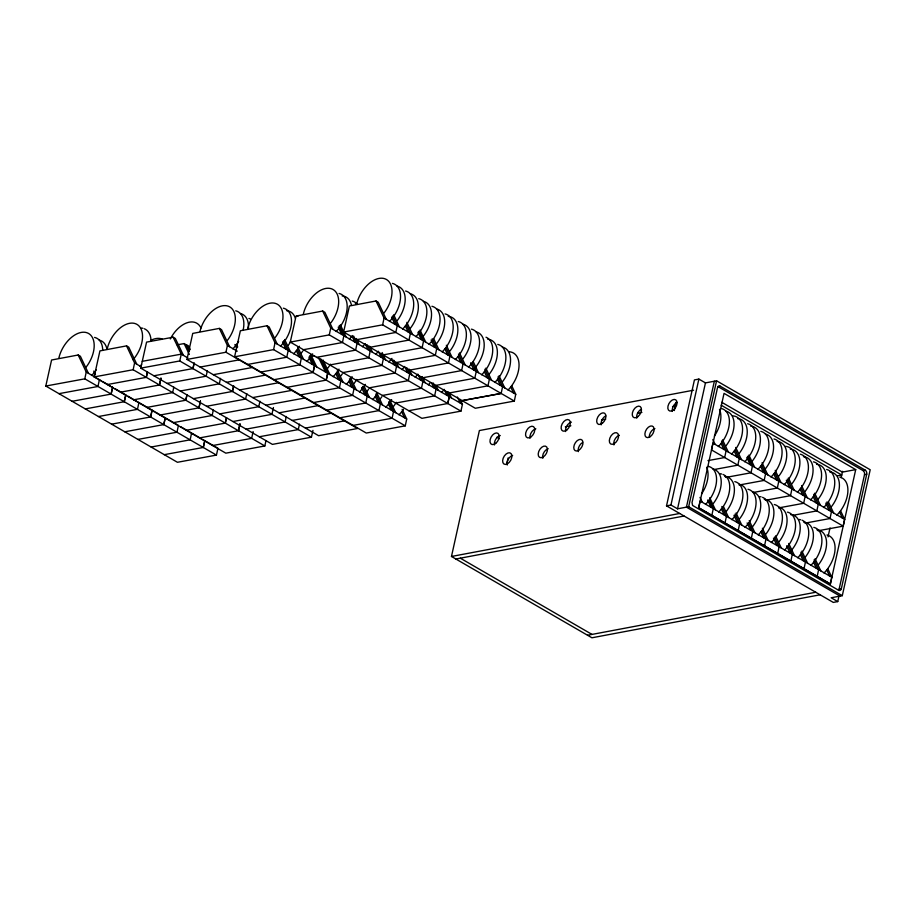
<?xml version="1.0" encoding="UTF-8"?>
<svg xmlns="http://www.w3.org/2000/svg" width="916" height="916" viewBox="0 0 916 916"><rect width="100%" height="100%" fill="white"/><g stroke="black" fill="none" stroke-linecap="round" stroke-linejoin="round"><path stroke-width="1.37" d="M45.8 386.037L84.799 378.846L86.241 372.045L78.192 354.996L51.582 360.011L45.8 386.037L177.429 462.282L216.439 455.092L217.962 448.267L202.562 439.394M98.333 379.041L99.409 379.671L97.966 386.472L58.968 393.662M72.089 401.3L111.145 394.086L112.576 387.296L111.5 386.666M114.809 388.556L125.79 394.899L124.301 401.712L85.257 408.914M94.142 376.934L133.152 369.732L134.583 362.942L126.545 345.882L99.924 350.897L94.142 376.934L146.823 407.425M137.835 401.918L138.911 402.536L137.48 409.338L98.47 416.528M107.264 384.56L146.32 377.358L147.476 371.919M120.443 392.185L159.487 384.983L160.93 378.182M173.811 387.17L172.655 392.609L133.656 399.8M239.981 423.913L238.446 430.738L198.99 407.86L159.945 415.051L146.766 407.437L185.822 400.223L186.979 394.785M153.911 375.778L193.001 368.564L194.146 363.125M133.152 369.732L198.944 407.86L200.432 401.059M207.325 370.751L206.169 376.19L167.159 383.38M213.314 410.036L212.157 415.475L173.158 422.677M220.493 378.365L219.336 383.815L180.338 391.006M186.956 359.438L225.954 352.248L227.397 345.458L219.348 328.397L192.738 333.413L186.956 359.438L239.626 389.93M265.983 440.539L264.839 445.966L225.828 453.168L186.28 430.302L225.325 423.1L226.481 417.662M193.413 398.655L232.504 391.43L233.66 385.991M199.448 437.928L238.492 430.726L239.935 423.925M253.102 431.55L251.66 438.352L212.661 445.542M234.588 356.805L273.598 349.614L275.029 342.813L266.991 325.752L240.37 330.779L234.588 356.805L274.102 379.671M321.39 359.908L327.71 373.304L326.268 380.106L287.177 387.319L274.01 379.693L313.1 372.48L314.543 365.679L309.94 355.935M290.28 342.08L329.279 334.89L330.722 328.088L322.684 311.039L296.063 316.054L290.28 342.08L421.91 418.326L460.92 411.135L462.443 404.311L460.118 399.479M339.298 325.97L343.889 335.714L342.447 342.515L303.448 349.706M343.626 332.027L382.636 324.837L384.067 318.035L376.029 300.986L349.408 306.001L343.626 332.027L475.312 408.261L514.311 401.071L515.754 394.269L511.735 385.75M462.443 404.311L383.392 358.591L381.09 353.713L383.392 358.58L381.961 365.381L342.95 372.572M287.269 387.296L366.274 433.039L405.273 425.848L406.715 419.047L393.548 411.433L388.945 401.677L393.548 411.421L392.105 418.223L353.107 425.413M409.475 370.144L448.474 362.954L449.916 356.152L423.57 340.912L418.978 331.168L423.581 340.901L422.139 347.702L383.128 354.904M458.481 354.034L463.084 363.778L461.641 370.579L422.642 377.77M472.221 362.873L476.251 371.404L474.809 378.205L435.81 385.396M484.816 369.285L489.419 379.029L487.976 385.831L448.977 393.021M501.144 393.445L462.145 400.635L501.144 393.456L502.586 386.655L497.983 376.911M711.835 515.433L713.278 508.632L709.259 500.113L713.278 508.632L831.785 577.252L830.354 584.042L698.668 507.808L700.11 501.018L713.278 508.632M725.003 523.059L726.445 516.258L721.842 506.514M738.17 530.685L739.613 523.883L735.01 514.139M818.114 530.776L843.189 526.15L844.621 519.349L752.448 465.992L747.845 456.248L752.448 465.981L751.005 472.793L725.93 477.408M751.338 538.31L752.78 531.509L748.75 522.979M764.505 545.936L765.948 539.135L761.929 530.604M777.673 553.55L779.115 546.749L774.512 537.016M790.84 561.176L792.283 554.375L788.264 545.856M804.008 568.802L805.45 562L800.859 552.256M817.175 576.427L818.618 569.626L814.026 559.882M820.141 594.793L591.931 637.788L451.474 556.47L479.389 430.554L693.595 390.193M506.869 463.53L508.105 457.943M674.302 410.574L676.157 402.204M837.751 601.583L833.308 602.419L666.516 505.85L694.431 379.922L698.874 379.087L705.457 382.899L716.575 380.804L870.2 469.759L842.285 595.675L831.167 597.77L837.751 601.583L838.976 596.041M666.516 505.85L670.959 505.014L698.874 379.087M670.959 505.014L677.542 508.827L705.457 382.899M714.354 381.228L686.428 507.143L840.064 596.098M677.542 508.827L688.66 506.731L716.575 380.804M828.018 536.902L830.022 527.902M841.151 477.694L842.571 471.293M855.716 469.61L830.365 583.95L698.69 507.716L724.041 393.365L855.716 469.61L842.388 472.118L721.774 402.296M838.541 590.236A3.195 2.244 79.3 0 0 841.369 588.61L866.719 474.27A3.195 2.244 79.3 0 0 865.173 470.103L720.32 386.243A3.195 2.244 79.3 0 0 717.48 387.869L692.027 502.598L692.576 505.437L838.541 590.236A3.195 2.244 79.3 0 0 839.148 589.034L864.498 474.694A3.195 2.244 79.3 0 0 862.941 470.526L718.098 386.666A3.195 2.244 79.3 0 0 717.8 386.518M112.622 387.285L111.088 394.109L216.439 455.092M124.255 401.723L125.79 394.899M312.951 430.371L311.429 437.195L272.418 444.386L140.743 368.152L146.571 342.115L173.135 337.214L175.334 338.485L183.463 355.408L187.86 357.95M146.274 377.369L147.487 371.907M150.59 416.975L152.125 410.15L138.911 402.548M159.441 384.995L160.964 378.171M163.769 424.6L165.292 417.776L155.411 412.063M140.743 368.152L179.742 360.961L181.276 354.137L173.135 337.214M185.776 400.246L186.99 394.785M192.91 368.587L194.135 363.125M198.944 407.86L200.467 401.036M203.272 447.477L204.795 440.653L203.318 447.455L164.262 454.668M225.279 423.112L226.504 417.662M232.412 391.453L233.637 386.002M246.805 393.617L245.58 399.078L206.581 406.28M259.972 401.242L258.747 406.704L219.748 413.895M273.449 407.505L271.915 414.33L232.916 421.52M286.307 416.494L285.094 421.955L246.083 429.146M299.486 424.119L298.261 429.581L259.251 436.772M326.188 380.117L327.71 373.304L320.737 358.797M447.752 403.509L449.275 396.697L446.939 391.83L449.275 396.697L447.798 403.498L408.742 410.712M718.098 386.666L720.32 386.243M565.309 426.822L570.874 425.768M601.514 419.997L605.694 419.207M637.719 413.173L641.887 412.395M672.527 406.624L675.31 406.097M862.941 470.526L865.173 470.103M837.682 475.782L841.747 475.015L721.144 405.193M864.498 474.694L866.719 474.27M451.474 556.47L679.683 513.475M455.859 559.012L684.069 516.017M587.534 635.257L815.755 592.251M839.148 589.034L841.369 588.61M177.177 344.84L184.105 343.569L186.303 344.84L189.211 350.885M142.266 361.328L181.276 354.137L183.463 355.408M200.123 367.064L239.122 359.874M356.793 339.653L395.804 332.451L397.246 325.661L392.643 315.917M247.755 364.431L286.765 357.229L288.208 350.427L283.605 340.695M310.455 356.381L314.6 355.614M213.291 374.69L252.289 367.499M369.961 347.279L408.971 340.076L410.414 333.287L406.383 324.756M316.615 357.332L355.626 350.13L357.057 343.328L353.61 336.023M260.923 372.045L299.933 364.854L301.375 358.053L297.345 349.534M226.458 382.315L265.457 375.113M329.783 364.957L368.793 357.755L370.224 350.954L367.35 344.874M396.307 362.518L435.306 355.328L436.749 348.527L432.146 338.794M252.713 397.578L291.792 390.365M111.592 424.165L150.648 416.963L152.079 410.162L154.312 411.421M356.118 380.197L395.128 373.007L396.559 366.205L393.685 360.114M300.437 394.922L339.435 387.72L340.878 380.93L336.848 372.4M265.961 405.181L304.971 397.991M124.759 431.791L163.815 424.589L165.246 417.788L178.425 425.413L176.983 432.215L137.972 439.405M369.285 387.823L408.296 380.632L409.738 373.831L406.853 367.74M313.604 402.548L352.603 395.346L354.045 388.556L349.443 378.812M279.128 412.807L318.138 405.616M382.453 395.449L421.463 388.247L422.906 381.457L420.604 376.579M326.772 410.173L365.77 402.971L367.213 396.17L362.61 386.438M292.296 420.433L331.306 413.242M151.14 447.031L190.15 439.829L191.593 433.039L201.463 438.753M395.62 403.074L434.631 395.872L436.073 389.082L433.199 382.991M339.939 417.799L378.938 410.597L380.38 403.796L375.778 394.063M305.417 428.07L344.473 420.868M707.953 460.622L724.67 457.531L726.113 450.741L721.51 440.997M714.159 469.53L737.838 465.156L739.281 458.366L735.25 449.836M739.097 485.033L764.173 480.408L765.616 473.606L761.585 465.088M753.662 492.407L777.341 488.033L778.783 481.232L774.764 472.713M765.433 500.285L790.508 495.659L791.951 488.858L787.348 479.114M778.6 507.911L803.675 503.285L805.118 496.483L801.099 487.953M793.164 515.273L816.854 510.899L818.286 504.109L813.683 494.365M804.946 523.15L830.022 518.525L831.453 511.735L826.862 501.991M752.448 465.981L712.946 443.115L711.503 449.916L843.189 526.15M423.581 340.901L384.067 318.035M463.084 363.778L449.916 356.152M476.251 371.404L463.084 363.778M489.419 379.029L476.251 371.404M502.586 386.655L489.419 379.029M515.754 394.269L502.586 386.655M383.392 358.58L330.722 328.088M275.029 342.813L393.548 411.421M376.029 300.986L378.228 302.257L386.266 319.306M382.636 324.837L514.311 401.071M688.66 506.731L842.285 595.675M322.684 311.039L324.871 312.31L332.92 329.359M329.279 334.89L460.92 411.135M496.838 437.241L499.3 438.661M266.991 325.752L269.19 327.023L277.227 344.084M273.598 349.614L313.1 372.48M405.273 425.848L313.009 372.503L314.543 365.679L309.894 356.003M219.348 328.397L221.546 329.668L229.584 346.717M227.397 345.458L237.267 351.171M225.954 352.248L278.624 382.739L239.534 389.964L318.585 435.695L357.584 428.493L278.544 382.774M179.742 360.961L311.429 437.195M126.545 345.882L128.744 347.153L136.782 364.213M134.583 362.942L141.167 366.744M460.301 558.176L591.988 634.41M238.492 430.726L264.839 445.966M78.192 354.996L80.39 356.267L88.44 373.316M86.241 372.045L97.211 378.4M99.409 379.671L101.607 380.942M102.695 381.571L110.378 386.025M127.942 396.193L136.713 401.265M180.612 426.684L190.505 432.409M159.991 415.051L186.326 430.291M84.799 378.846L111.145 394.086M457.347 396.994L460.244 403.04M448.565 391.922L451.474 397.956M318.539 357.526L325.512 372.033M310.925 354.858L316.73 366.95M184.105 343.569L189.337 354.446M840.602 510.83L844.621 519.349M839.548 511.998L842.422 518.09M828.476 502.037L833.652 513.006M825.808 503.147L829.255 510.464M814.736 493.197L820.473 505.38M813.213 496.747L816.087 502.838M801.569 485.572L807.305 497.754M800.046 489.121L802.92 495.213M788.401 477.946L794.138 490.129M786.306 480.282L789.752 487.587M827.766 568.721L831.785 577.252M826.713 569.889L829.587 575.981M775.234 470.332L780.97 482.503M815.068 558.714L820.816 570.897M773.711 473.87L776.585 479.961M813.545 562.264L816.419 568.355M762.066 462.706L767.803 474.889M801.901 551.089L807.637 563.271M760.543 466.255L763.417 472.335M800.378 554.638L803.252 560.729M748.899 455.08L754.635 467.263M788.733 543.474L794.47 555.646M746.803 457.405L750.25 464.721M786.638 545.799L790.084 553.104M735.72 447.455L741.468 459.637M775.566 535.849L781.302 548.031M734.208 451.004L737.082 457.095M773.47 538.173L776.917 545.489M722.552 439.829L728.3 452.012M762.398 528.223L768.135 540.406M721.041 443.378L723.915 449.47M760.875 531.772L763.749 537.864M712.831 439.52L715.133 444.386M749.231 520.597L754.967 532.78M747.135 522.933L750.582 530.238M736.063 512.971L741.8 525.154M733.968 515.307L737.414 522.612M723.468 506.571L728.632 517.529M721.373 508.895L724.247 514.987M709.717 497.72L715.465 509.903M707.633 500.056L711.079 507.361M699.996 497.411L702.297 502.277M510.681 386.918L513.555 393.01M499.037 375.743L504.773 387.926M497.514 379.293L500.388 385.384M485.869 368.118L491.606 380.3M484.346 371.667L487.22 377.758M473.274 361.717L478.438 372.675M470.606 362.828L474.053 370.133M459.523 352.866L465.271 365.049M458.011 356.416L460.885 362.507M446.355 345.24L452.103 357.423M445.886 347.633L449.916 356.152M444.844 348.79L447.718 354.881M433.772 338.84L438.936 349.798M431.104 339.95L434.55 347.256M420.02 330L425.768 342.183M417.936 332.325L421.383 339.641M444.168 389.346L447.042 395.437M406.853 322.375L412.601 334.558M435.959 385.476L438.26 390.353M405.341 325.924L408.215 332.016M431.573 382.934L433.875 387.811M393.685 314.749L399.433 326.932M422.219 376.636L425.093 382.728M391.601 317.085L395.048 324.39M417.833 374.094L420.707 380.186M409.051 369.011L411.925 375.102M404.666 366.469L407.54 372.56M396.456 362.61L398.758 367.476M392.071 360.068L394.361 364.934M382.144 352.546L385.59 359.851M378.331 351.217L381.193 357.309M402.124 409.303L406.715 419.047M401.643 411.685L404.517 417.776M369.549 346.145L372.423 352.236M365.163 343.603L368.026 349.683M389.998 400.521L395.735 412.692M388.476 404.059L391.35 410.15M356.381 338.519L359.255 344.611M352.568 337.191L354.858 342.069M376.831 392.895L382.567 405.078M375.308 396.445L378.182 402.525M340.34 324.802L346.088 336.985M339.298 325.97L343.889 335.714M338.244 327.138L341.691 334.443M364.236 386.483L369.4 397.452M361.568 387.594L365.015 394.91M350.496 377.644L356.232 389.827M348.973 381.193L351.847 387.285M337.317 370.018L343.065 382.201M335.806 373.568L338.68 379.659M323.005 359.965L329.897 374.575M308.898 357.103L312.345 364.408M297.815 347.153L303.562 359.324M296.303 350.702L299.177 356.782M284.647 339.527L290.395 351.71M282.563 341.851L286.01 349.168M236.546 344.553L237.691 346.981M234.92 344.496L236.637 348.149M190.31 349.637L188.593 345.985L186.395 344.714L189.269 350.805M93.764 371.095L95.493 374.747M150.705 340.431A24.869 15.08 -59.9 0 1 162.189 339.08M107.183 349.007A24.869 15.08 -59.9 0 1 135.843 323.829A24.869 15.08 -59.9 0 1 133.095 359.69M144.362 328.764A24.881 15.08 -59.9 0 1 151.048 341.302M141.614 364.614A24.881 15.08 -59.9 0 1 140.022 366.331M141.407 328.054A24.881 15.08 -59.9 0 1 142.93 328.306M502.415 347.084A24.869 15.08 -59.9 0 1 502.609 381.56M509.41 351.778A24.881 15.08 -59.9 0 1 519.029 366.045A24.881 15.08 -59.9 0 1 508.014 390.044M436.577 308.967A24.869 15.08 -59.9 0 1 435.249 345.286M445.084 313.902A24.881 15.08 -59.9 0 1 453.134 328.97A24.881 15.08 -59.9 0 1 442.176 351.927M476.08 331.844A24.869 15.08 -59.9 0 1 474.763 368.152M486.018 337.225A24.881 15.08 -59.9 0 1 481.679 374.804M410.242 293.727A24.869 15.08 -59.9 0 1 410.425 328.191M418.749 298.65A24.881 15.08 -59.9 0 1 426.799 313.719A24.881 15.08 -59.9 0 1 415.841 336.676M303.322 314.165A24.869 15.08 -59.9 0 1 331.283 288.723A24.869 15.08 -59.9 0 1 330.745 322.993M339.069 293.452A24.881 15.08 -59.9 0 1 347.107 308.532A24.881 15.08 -59.9 0 1 336.149 331.489M423.41 301.341A24.869 15.08 -59.9 0 1 423.604 335.806M431.917 306.276A24.881 15.08 -59.9 0 1 439.966 321.344A24.881 15.08 -59.9 0 1 429.009 344.301M448.222 316.352A24.869 15.08 -59.9 0 1 449.939 351.057M458.252 321.516A24.881 15.08 -59.9 0 1 466.301 336.596A24.881 15.08 -59.9 0 1 455.344 359.553M403.59 367.889A24.881 15.08 -59.9 0 1 401.987 369.606M416.757 375.514A24.881 15.08 -59.9 0 1 415.166 377.232M462.912 324.218A24.869 15.08 -59.9 0 1 463.107 358.683M471.431 329.142A24.881 15.08 -59.9 0 1 479.469 344.221A24.881 15.08 -59.9 0 1 468.511 367.179M377.255 352.637A24.881 15.08 -59.9 0 1 375.652 354.355M443.092 390.766A24.881 15.08 -59.9 0 1 441.501 392.472M342.195 295.902A24.869 15.08 -59.9 0 1 351.469 305.28M352.236 301.078A24.881 15.08 -59.9 0 1 357.251 304.169M352.431 335.542A24.881 15.08 -59.9 0 1 349.317 339.103M429.925 383.14A24.881 15.08 -59.9 0 1 428.333 384.857M356.668 304.112A24.869 15.08 -59.9 0 1 384.628 278.682A24.869 15.08 -59.9 0 1 384.09 312.94M392.414 283.399A24.881 15.08 -59.9 0 1 400.464 298.479A24.881 15.08 -59.9 0 1 389.506 321.436M487.724 339.218A24.869 15.08 -59.9 0 1 489.442 373.934M497.766 344.393A24.881 15.08 -59.9 0 1 505.804 359.461A24.881 15.08 -59.9 0 1 494.846 382.43M364.087 345.023A24.881 15.08 -59.9 0 1 362.484 346.729M355.362 303.528A24.869 15.08 -59.9 0 1 356.885 303.769M391.934 358.419A24.881 15.08 -59.9 0 1 388.819 361.98M397.075 286.101A24.869 15.08 -59.9 0 1 397.258 320.566M405.582 291.025A24.881 15.08 -59.9 0 1 413.631 306.104A24.881 15.08 -59.9 0 1 402.674 329.062M312.631 353.874A24.881 15.08 -59.9 0 1 306.803 361.454M302.807 351A24.869 15.08 -59.9 0 1 301.398 352.958M199.997 331.523A24.869 15.08 -59.9 0 1 227.947 306.093A24.869 15.08 -59.9 0 1 227.42 340.351M235.744 310.822A24.881 15.08 -59.9 0 1 243.118 330.241M238.652 341.267A24.881 15.08 -59.9 0 1 232.824 348.847M365.301 384.365A24.881 15.08 -59.9 0 1 359.473 391.956M356.782 379.43A24.869 15.08 -59.9 0 1 354.068 383.46M58.842 358.122A24.869 15.08 -59.9 0 1 86.802 332.691A24.869 15.08 -59.9 0 1 86.264 366.95M94.588 337.409A24.881 15.08 -59.9 0 1 102.707 350.404M96.191 369.915A24.881 15.08 -59.9 0 1 91.669 375.445M403.498 409.292A24.881 15.08 -59.9 0 1 398.975 414.822M396.285 402.307A24.869 15.08 -59.9 0 1 393.571 406.326M247.629 328.89A24.869 15.08 -59.9 0 1 275.59 303.448A24.869 15.08 -59.9 0 1 275.052 337.718M283.376 308.177A24.881 15.08 -59.9 0 1 291.425 323.245A24.881 15.08 -59.9 0 1 280.468 346.202M391.636 399.616A24.881 15.08 -59.9 0 1 385.808 407.196M381.812 396.743A24.869 15.08 -59.9 0 1 380.403 398.7M286.502 310.627A24.869 15.08 -59.9 0 1 295.341 318.264M290.945 341.313A24.869 15.08 -59.9 0 1 288.219 345.332M299.463 346.248A24.881 15.08 -59.9 0 1 293.635 353.828M296.544 315.802A24.881 15.08 -59.9 0 1 297.975 316.26M240.393 313.512A24.869 15.08 -59.9 0 1 248.431 328.581M248.912 318.436A24.881 15.08 -59.9 0 1 250.343 318.905M99.237 340.111A24.869 15.08 -59.9 0 1 106.989 349.236M330.447 364.19A24.869 15.08 -59.9 0 1 326.21 370.053M338.966 369.114A24.881 15.08 -59.9 0 1 333.138 376.705M352.133 376.739A24.881 15.08 -59.9 0 1 346.305 384.331M342.309 373.865A24.869 15.08 -59.9 0 1 340.901 375.835M368.644 389.117A24.869 15.08 -59.9 0 1 365.724 392.93M377.163 394.052A24.881 15.08 -59.9 0 1 372.64 399.571M170.319 338.954A24.869 15.08 -59.9 0 1 200.97 327.997M672.333 411.433A6.378 3.87 -59.9 0 1 676.913 402.433M613.926 444.924A6.378 3.87 -59.9 0 1 619.342 435.295M565.63 431.539A6.378 3.87 -59.9 0 1 571.401 422.127M530.066 438.237A6.378 3.87 -59.9 0 1 535.837 428.825M649.284 436.966A6.378 3.87 -59.9 0 1 654.906 428.596M601.194 424.841A6.378 3.87 -59.9 0 1 605.774 415.841M578.362 451.622A6.378 3.87 -59.9 0 1 582.565 442.508M494.503 444.936A6.378 3.87 -59.9 0 1 500.273 435.524M507.224 465.03A6.378 3.87 -59.9 0 1 512.639 455.401M542.787 458.332A6.378 3.87 -59.9 0 1 548.203 448.703M636.757 418.131A6.378 3.87 -59.9 0 1 641.337 409.143M816.591 464.298A24.869 15.08 -59.9 0 1 818.309 499.014M826.633 469.473A24.881 15.08 -59.9 0 1 834.671 484.553A24.881 15.08 -59.9 0 1 823.713 507.51M719.472 409.338A24.869 15.08 -59.9 0 1 714.377 436.062M721.281 408.479A24.881 15.08 -59.9 0 1 729.331 423.558A24.881 15.08 -59.9 0 1 718.373 446.516M829.759 471.923A24.869 15.08 -59.9 0 1 831.476 506.64M839.8 477.099A24.881 15.08 -59.9 0 1 847.838 492.167A24.881 15.08 -59.9 0 1 836.88 515.124M706.637 467.24A24.869 15.08 -59.9 0 1 701.542 493.953M708.446 466.381A24.881 15.08 -59.9 0 1 716.495 481.45A24.881 15.08 -59.9 0 1 705.538 504.407M764.253 499.323A24.869 15.08 -59.9 0 1 765.971 534.039M774.295 504.498A24.881 15.08 -59.9 0 1 782.333 519.567A24.881 15.08 -59.9 0 1 771.375 542.524M750.754 426.18A24.869 15.08 -59.9 0 1 752.471 460.897M760.795 431.356A24.881 15.08 -59.9 0 1 768.833 446.424A24.881 15.08 -59.9 0 1 757.875 469.381M737.586 418.555A24.869 15.08 -59.9 0 1 739.304 453.271M747.628 423.73A24.881 15.08 -59.9 0 1 755.666 438.798A24.881 15.08 -59.9 0 1 744.708 461.767M739.441 484.324A24.869 15.08 -59.9 0 1 739.636 518.788M747.96 489.247A24.881 15.08 -59.9 0 1 755.998 504.327A24.881 15.08 -59.9 0 1 745.04 527.284M790.256 449.058A24.869 15.08 -59.9 0 1 791.974 483.762M800.298 454.221A24.881 15.08 -59.9 0 1 808.336 469.301A24.881 15.08 -59.9 0 1 797.378 492.258M752.608 491.949A24.869 15.08 -59.9 0 1 751.292 528.257M762.559 497.331A24.881 15.08 -59.9 0 1 758.208 534.91M759.593 496.632A24.881 15.08 -59.9 0 1 761.127 496.873M790.588 514.574A24.869 15.08 -59.9 0 1 800.229 527.811A24.869 15.08 -59.9 0 1 790.794 551.134M802.061 520.208A24.881 15.08 -59.9 0 1 797.71 557.775M799.107 519.498A24.881 15.08 -59.9 0 1 800.63 519.75M777.089 441.432A24.869 15.08 -59.9 0 1 778.806 476.137M785.607 446.355A24.881 15.08 -59.9 0 1 795.225 460.622A24.881 15.08 -59.9 0 1 784.211 484.633M713.106 469.072A24.869 15.08 -59.9 0 1 713.301 503.537M723.045 474.465A24.881 15.08 -59.9 0 1 718.705 512.033M720.091 473.755A24.881 15.08 -59.9 0 1 721.625 473.996M816.923 529.826A24.869 15.08 -59.9 0 1 818.641 564.531M826.965 534.99A24.881 15.08 -59.9 0 1 835.003 550.069A24.881 15.08 -59.9 0 1 824.045 573.027M803.756 522.2A24.869 15.08 -59.9 0 1 805.473 556.905M813.797 527.364A24.881 15.08 -59.9 0 1 821.835 542.444A24.881 15.08 -59.9 0 1 810.878 565.401M778.943 507.189A24.869 15.08 -59.9 0 1 779.138 541.654M787.462 512.124A24.881 15.08 -59.9 0 1 795.5 527.192A24.881 15.08 -59.9 0 1 784.543 550.15M803.424 456.683A24.869 15.08 -59.9 0 1 805.141 491.388M813.465 461.847A24.881 15.08 -59.9 0 1 821.503 476.927A24.881 15.08 -59.9 0 1 810.545 499.884M724.751 476.457A24.869 15.08 -59.9 0 1 726.468 511.162M734.792 481.621A24.881 15.08 -59.9 0 1 742.83 496.701A24.881 15.08 -59.9 0 1 731.873 519.658M765.444 434.047A24.869 15.08 -59.9 0 1 764.127 470.366M773.963 438.982A24.881 15.08 -59.9 0 1 782.001 454.05A24.881 15.08 -59.9 0 1 771.043 477.007M725.941 411.181A24.869 15.08 -59.9 0 1 726.136 445.645M732.926 415.864A24.881 15.08 -59.9 0 1 742.555 430.131A24.881 15.08 -59.9 0 1 731.54 454.141M507.453 463.805A6.378 3.87 -59.9 0 0 511.151 453.683A6.378 3.87 -59.9 0 0 503.147 458.263A6.378 3.87 -59.9 0 0 507.453 463.805M673.546 409.864A6.378 3.87 -59.9 0 0 675.768 399.834A6.378 3.87 -59.9 0 0 667.982 406.109A6.378 3.87 -59.9 0 0 673.546 409.864M614.155 443.699A6.378 3.87 -59.9 0 0 617.853 433.589A6.378 3.87 -59.9 0 0 609.838 438.157A6.378 3.87 -59.9 0 0 614.155 443.699M566.844 429.97A6.378 3.87 -59.9 0 0 569.065 419.94A6.378 3.87 -59.9 0 0 561.29 426.215A6.378 3.87 -59.9 0 0 566.844 429.97M637.971 416.562A6.378 3.87 -59.9 0 0 640.204 406.544A6.378 3.87 -59.9 0 0 632.418 412.807A6.378 3.87 -59.9 0 0 637.971 416.562M649.719 437.001A6.378 3.87 -59.9 0 0 653.417 426.879A6.378 3.87 -59.9 0 0 645.402 431.459A6.378 3.87 -59.9 0 0 649.719 437.001M602.407 423.272A6.378 3.87 -59.9 0 0 604.629 413.242A6.378 3.87 -59.9 0 0 596.854 419.517A6.378 3.87 -59.9 0 0 602.407 423.272M578.58 450.397A6.378 3.87 -59.9 0 0 582.278 440.287A6.378 3.87 -59.9 0 0 574.275 444.867A6.378 3.87 -59.9 0 0 578.58 450.397M531.28 436.669A6.378 3.87 -59.9 0 0 533.501 426.638A6.378 3.87 -59.9 0 0 525.715 432.913A6.378 3.87 -59.9 0 0 531.28 436.669M495.716 443.367A6.378 3.87 -59.9 0 0 497.938 433.348A6.378 3.87 -59.9 0 0 490.152 439.611A6.378 3.87 -59.9 0 0 495.716 443.367M543.016 457.107A6.378 3.87 -59.9 0 0 546.715 446.985A6.378 3.87 -59.9 0 0 538.711 451.565A6.378 3.87 -59.9 0 0 543.016 457.107"/></g></svg>
